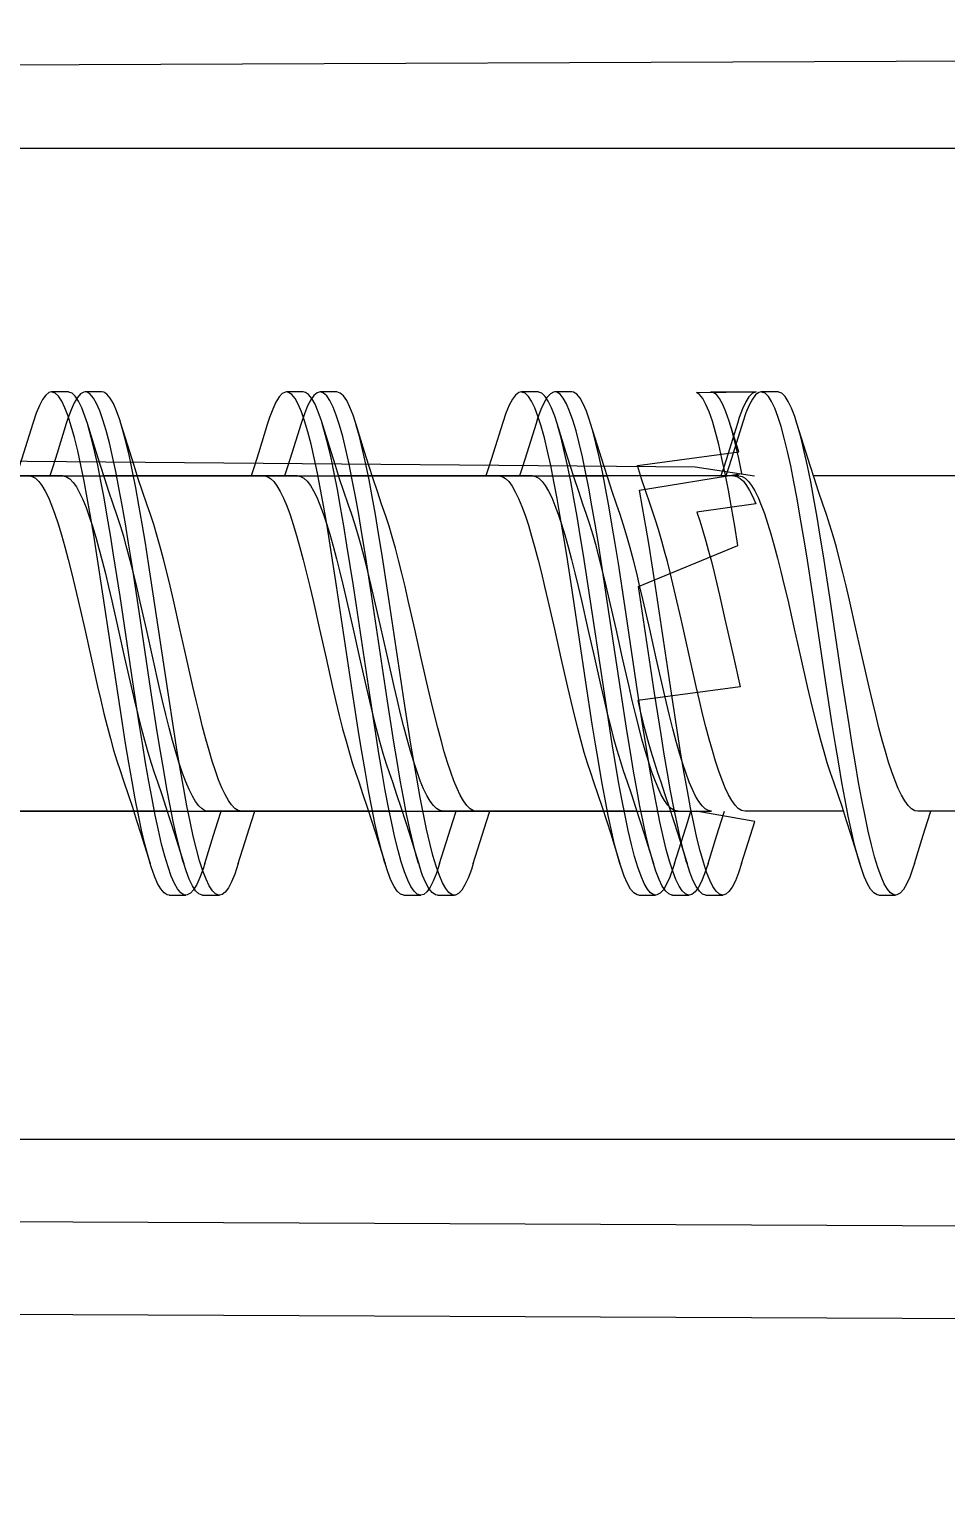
# Model space of a CAD drawing. Header units: millimetres. Extents: x -853320 to 19484, y -510814 to 9708.
# Drawn here: x 2844.94 to 2850.4, y 6548.79 to 6557.48 of the extents above; entities that cross this region are included whole.
import ezdxf
from ezdxf import colors
from ezdxf.entities.mleader import LeaderData, LeaderLine
from ezdxf.math import Vec2, Vec3

# ---------------------------------------------------------------- set-up
doc = ezdxf.new("R2010")
doc.units = ezdxf.units.MM
for name, color, linetype, lineweight in [('F_ARREDI', 7, 'Continuous', 5), ('F_ELETTRICO', 22, 'Continuous', 5), ('F_ELETTRODOMESTICI', 40, 'Continuous', 5)]:
    doc.layers.add(name, color=color, linetype=linetype, lineweight=lineweight)
doc.styles.add('DANZI-DIDASCALIE', font='Yu Gothic UI Light.ttf', dxfattribs={"height": 30})

# ---------------------------------------------------------------- blocks, each defined once
blk = doc.blocks.new('_Dot')
at = {"color": 0, "linetype": 'ByBlock', "lineweight": -2}
blk.add_line((-0.5, 0), (-1, 0), dxfattribs=at)
at = {"color": 0, "linetype": 'ByBlock', "const_width": 0.5}
blk.add_lwpolyline([(-0.25, 0, 1), (0.25, 0, 1)], format="xyb", close=True, dxfattribs=at)
blk = doc.blocks.new('BAGNO-LAVANDERIA_pianta_sol.B')
at = {"layer": 'F_ELETTRODOMESTICI', "color": 5, "ltscale": 5}
ml = blk.add_multileader_mtext('Standard', dxfattribs=at)
ml.set_content('{\\fYu Gothic UI Light|b0|i0|c128|p34;BASAMENTO c/cassetto} ditta MIELE art.WTS 610', color=5, style='DANZI-DIDASCALIE')
ml.set_leader_properties(color=256, linetype='ByLayer', lineweight=-1)
ml.set_arrow_properties(name='DOT')
ml.build(insert=Vec2(0, 0))
ml.multileader.update_dxf_attribs({"arrow_head_size": 5, "scale": 5})
ctx = ml.context
ctx.base_point, ctx.scale, ctx.char_height, ctx.arrow_head_size, ctx.landing_gap_size, ctx.plane_origin, ctx.plane_x_axis, ctx.plane_y_axis = Vec3(865728.9622, 518190.6354), 5, 25, 5, 10, Vec3(865691.9943, 518253.2738), Vec3(0, -1), Vec3(1, 0)
notes = []
notes.append((ctx, [(0, (0, 0, 0), (0, 0), (1, 0), 1, [])]))
ctx.mtext.insert, ctx.mtext.text_direction, ctx.mtext.rotation, ctx.mtext.width, ctx.mtext.flow_direction = Vec3(865741.6801, 518180.6354), Vec3(0, -1), 4.712389, 471.574284, 5
ml = blk.add_multileader_mtext('Standard', dxfattribs=at)
ml.set_content('{\\fYu Gothic UI Light|b0|i0|c128|p34;LAVASCIUGA} ditta MIELE art.WTD165 WPM 8/5kg', color=5, style='DANZI-DIDASCALIE')
ml.set_leader_properties(color=256, linetype='ByLayer', lineweight=-1)
ml.set_arrow_properties(name='DOT')
ml.build(insert=Vec2(0, 0))
ml.multileader.update_dxf_attribs({"arrow_head_size": 5, "scale": 5})
ctx = ml.context
ctx.base_point, ctx.scale, ctx.char_height, ctx.arrow_head_size, ctx.landing_gap_size, ctx.plane_origin, ctx.plane_x_axis, ctx.plane_y_axis = Vec3(865852.825, 518185.2766), 5, 25, 5, 10, Vec3(865819.832, 518247.9151), Vec3(0, -1), Vec3(1, 0)
notes.append((ctx, [(0, (0, 0, 0), (0, 0), (1, 0), 1, [])]))
ctx.mtext.insert, ctx.mtext.text_direction, ctx.mtext.rotation, ctx.mtext.width, ctx.mtext.flow_direction = Vec3(865869.5178, 518175.2766), Vec3(0, -1), 4.712389, 377.016688, 5
for ctx, leaders in notes:
    for number, flags, end, landing, length, lines in leaders:
        leader = LeaderData()
        leader.index, (leader.has_last_leader_line, leader.has_dogleg_vector, leader.attachment_direction) = number, flags
        leader.last_leader_point, leader.dogleg_vector, leader.dogleg_length = Vec3(end), Vec3(landing), length
        for number, points, colour, breaks in lines:
            line = LeaderLine()
            line.index, line.vertices, line.color, line.breaks = number, Vec3.list(points), colors.encode_raw_color(colour), breaks
            leader.lines.append(line)
        ctx.leaders.append(leader)

msp = doc.modelspace()

# ---------------------------------------------------------------- linework, layer by layer
at = {"layer": 'F_ELETTRICO'}
for p, q in [((2854.3608, 6557.3038), (2823.6308, 6557.176)), ((2823.6308, 6556.7694), (2854.3608, 6556.7694)), ((2845.1733, 6555.315), (2845.0733, 6555.315)), ((2845.3733, 6555.315), (2845.2733, 6555.315)), ((2846.5733, 6555.315), (2846.4733, 6555.315)), ((2846.7733, 6555.315), (2846.6733, 6555.315)), ((2847.9733, 6555.315), (2847.8733, 6555.315)), ((2848.1733, 6555.315), (2848.0733, 6555.315)), ((2849.0033, 6555.315), (2849.2733, 6555.315)), ((2849.4033, 6555.315), (2849.3033, 6555.315)), ((2845.1715, 6555.1716), (2845.1525, 6555.2213)), ((2845.3794, 6555.1482), (2845.3603, 6555.2021)), ((2846.5813, 6555.1422), (2846.5622, 6555.197)), ((2846.7701, 6555.1757), (2846.751, 6555.2246)), ((2847.972, 6555.1702), (2847.953, 6555.2201)), ((2848.1798, 6555.1467), (2848.1608, 6555.2008)), ((2849.0118, 6555.1407), (2848.9927, 6555.1958)), ((2849.4025, 6555.1687), (2849.3835, 6555.219)), ((2845.3388, 6554.9573), (2845.2861, 6555.1269)), ((2845.5388, 6554.9573), (2845.4861, 6555.1269)), ((2846.6004, 6555.0777), (2846.5813, 6555.1422)), ((2846.7388, 6554.9573), (2846.6813, 6555.1422)), ((2846.9388, 6554.9573), (2846.8861, 6555.1269)), ((2848.1388, 6554.9573), (2848.0861, 6555.1269)), ((2848.3388, 6554.9573), (2848.2861, 6555.1269)), ((2849.1688, 6554.9573), (2849.1118, 6555.1407)), ((2849.5688, 6554.9573), (2849.5161, 6555.1269)), ((2839.3393, 6554.815), (2848.3843, 6554.815)), ((2845.1393, 6554.815), (2844.1843, 6554.815)), ((2846.3393, 6554.815), (2845.3843, 6554.815)), ((2846.5393, 6554.815), (2845.5843, 6554.815)), ((2847.7393, 6554.815), (2846.7843, 6554.815)), ((2847.9393, 6554.815), (2846.9843, 6554.815)), ((2849.1393, 6554.815), (2848.1843, 6554.815)), ((2849.1693, 6554.815), (2848.5843, 6554.815)), ((2849.107, 6554.7304), (2849.088, 6554.8285)), ((2850.5693, 6554.815), (2849.6143, 6554.815)), ((2848.5961, 6554.6256), (2848.577, 6554.7304)), ((2848.6402, 6554.6468), (2848.6151, 6554.7211)), ((2846.7718, 6554.1586), (2846.7337, 6554.402)), ((2846.8718, 6554.1586), (2846.8337, 6554.402)), ((2848.5723, 6554.1554), (2849.1642, 6554.399)), ((2848.6723, 6554.1554), (2848.6342, 6554.399)), ((2845.3811, 6554.0974), (2845.343, 6554.344)), ((2845.4811, 6554.0974), (2845.443, 6554.344)), ((2845.5889, 6554.0456), (2845.5508, 6554.2944)), ((2845.6889, 6554.0456), (2845.6508, 6554.2944)), ((2846.9796, 6554.1071), (2846.9415, 6554.3532)), ((2847.0796, 6554.1071), (2847.0415, 6554.3532)), ((2848.1816, 6554.0942), (2848.1435, 6554.341)), ((2848.2816, 6554.0942), (2848.2435, 6554.341)), ((2848.3894, 6554.0423), (2848.3513, 6554.2913)), ((2848.4894, 6554.0423), (2848.4513, 6554.2913)), ((2849.6121, 6554.091), (2849.574, 6554.3379)), ((2849.7121, 6554.091), (2849.674, 6554.3379)), ((2846.8671, 6553.5223), (2846.7718, 6554.1586)), ((2846.9671, 6553.5223), (2846.8718, 6554.1586)), ((2848.6676, 6553.5191), (2848.5723, 6554.1554)), ((2848.7676, 6553.5191), (2848.6723, 6554.1554)), ((2845.2315, 6554.0717), (2845.2702, 6553.9007)), ((2845.4573, 6553.587), (2845.3811, 6554.0974)), ((2845.4318, 6554.0702), (2845.4702, 6553.9009)), ((2845.5573, 6553.587), (2845.4811, 6554.0974)), ((2845.6651, 6553.5351), (2845.5889, 6554.0456)), ((2845.7651, 6553.5351), (2845.6889, 6554.0456)), ((2845.8379, 6553.902), (2845.7988, 6554.0744)), ((2846.6314, 6554.0719), (2846.6701, 6553.9012)), ((2847.0749, 6553.4708), (2846.9796, 6554.1071)), ((2847.1749, 6553.4708), (2847.0796, 6554.1071)), ((2848.0313, 6554.0726), (2848.07, 6553.9017)), ((2848.2578, 6553.5838), (2848.1816, 6554.0942)), ((2848.3578, 6553.5838), (2848.2816, 6554.0942)), ((2848.4656, 6553.5319), (2848.3894, 6554.0423)), ((2848.5656, 6553.5319), (2848.4894, 6554.0423)), ((2848.638, 6553.9013), (2848.5995, 6554.0715)), ((2848.8248, 6553.9603), (2848.7923, 6554.1026)), ((2849.0543, 6554.1026), (2849.0868, 6553.9603)), ((2849.6883, 6553.5806), (2849.6121, 6554.091)), ((2849.7883, 6553.5806), (2849.7121, 6554.091)), ((2845.7152, 6553.5581), (2845.6764, 6553.7292)), ((2846.9085, 6553.7288), (2846.9476, 6553.5565)), ((2847.1151, 6553.5584), (2847.0765, 6553.7287)), ((2847.3157, 6553.5556), (2847.2767, 6553.7279)), ((2848.3085, 6553.7292), (2848.3467, 6553.5602)), ((2848.5151, 6553.5583), (2848.4766, 6553.7286)), ((2849.5386, 6553.7287), (2849.5772, 6553.5581)), ((2849.9458, 6553.5555), (2849.9067, 6553.7278)), ((2845.4954, 6553.3381), (2845.4573, 6553.587)), ((2845.5954, 6553.3381), (2845.5573, 6553.587)), ((2845.7032, 6553.2884), (2845.6651, 6553.5351)), ((2845.8032, 6553.2884), (2845.7651, 6553.5351)), ((2846.9052, 6553.2762), (2846.8671, 6553.5223)), ((2847.0052, 6553.2762), (2846.9671, 6553.5223)), ((2848.2959, 6553.335), (2848.2578, 6553.5838)), ((2848.3959, 6553.335), (2848.3578, 6553.5838)), ((2848.5037, 6553.2854), (2848.4656, 6553.5319)), ((2848.6037, 6553.2854), (2848.5656, 6553.5319)), ((2848.7057, 6553.2731), (2848.6676, 6553.5191)), ((2848.8057, 6553.2731), (2848.7676, 6553.5191)), ((2849.7264, 6553.3319), (2849.6883, 6553.5806)), ((2849.8264, 6553.3319), (2849.7883, 6553.5806)), ((2847.113, 6553.2274), (2847.0749, 6553.4708)), ((2847.213, 6553.2274), (2847.1749, 6553.4708)), ((2839.9623, 6552.815), (2849.0073, 6552.815)), ((2845.5623, 6552.815), (2844.6073, 6552.815)), ((2845.7623, 6552.815), (2844.8073, 6552.815)), ((2846.9623, 6552.815), (2846.0073, 6552.815)), ((2847.1623, 6552.815), (2846.2073, 6552.815)), ((2848.3623, 6552.815), (2847.4073, 6552.815)), ((2848.5623, 6552.815), (2847.6073, 6552.815)), ((2848.7623, 6552.815), (2848.8073, 6552.815)), ((2849.7923, 6552.815), (2849.2073, 6552.815)), ((2851.1923, 6552.815), (2850.2373, 6552.815)), ((2845.6057, 6552.6796), (2845.6605, 6552.503)), ((2845.8057, 6552.6796), (2845.8605, 6552.503)), ((2847.0057, 6552.6796), (2847.0605, 6552.503)), ((2847.2057, 6552.6796), (2847.2654, 6552.4875)), ((2848.4057, 6552.6796), (2848.4605, 6552.503)), ((2848.6057, 6552.6796), (2848.6605, 6552.503)), ((2848.8057, 6552.6796), (2848.8605, 6552.503)), ((2849.8357, 6552.6796), (2849.8905, 6552.503)), ((2847.3654, 6552.4875), (2847.3463, 6552.5519)), ((2845.7859, 6552.4289), (2845.7669, 6552.4829)), ((2845.9937, 6552.4096), (2845.9747, 6552.4595)), ((2847.3844, 6552.4327), (2847.3654, 6552.4875)), ((2848.5864, 6552.4276), (2848.5673, 6552.4814)), ((2850.0169, 6552.4264), (2849.9978, 6552.4799)), ((2847.1957, 6552.4051), (2847.1766, 6552.454)), ((2848.7942, 6552.4085), (2848.7752, 6552.4581)), ((2848.9962, 6552.404), (2848.9771, 6552.4526)), ((2845.7733, 6552.315), (2845.8733, 6552.315)), ((2845.9733, 6552.315), (2846.0733, 6552.315)), ((2847.1733, 6552.315), (2847.2733, 6552.315)), ((2847.3733, 6552.315), (2847.4733, 6552.315)), ((2848.5733, 6552.315), (2848.6733, 6552.315)), ((2848.7733, 6552.315), (2848.8733, 6552.315)), ((2848.9733, 6552.315), (2849.0733, 6552.315)), ((2850.0033, 6552.315), (2850.1033, 6552.315)), ((2829.2526, 6550.8605), (2854.3608, 6550.8605)), ((2830.2473, 6550.4339), (2854.3608, 6550.3262)), ((2830.2385, 6549.882), (2854.3608, 6549.7737))]:
    msp.add_line(p, q, dxfattribs=at)
for points in [[(2845.0733, 6555.315), (2845.0572, 6555.3111), (2845.0382, 6555.2964), (2845.0191, 6555.2708), (2845.0001, 6555.2347), (2844.981, 6555.1881), (2844.9605, 6555.1269)], [(2845.1525, 6555.2213), (2845.1334, 6555.2607), (2845.1144, 6555.2895), (2845.0953, 6555.3076), (2845.0763, 6555.3148), (2845.0733, 6555.315)], [(2845.2733, 6555.315), (2845.2651, 6555.3139), (2845.246, 6555.3037), (2845.2269, 6555.2826), (2845.2079, 6555.2508), (2845.1888, 6555.2085), (2845.1698, 6555.156), (2845.1605, 6555.1269)], [(2845.2861, 6555.1269), (2845.2715, 6555.1716), (2845.2525, 6555.2213), (2845.2334, 6555.2607), (2845.2144, 6555.2895), (2845.1953, 6555.3076), (2845.1763, 6555.3148), (2845.1733, 6555.315)], [(2845.3603, 6555.2021), (2845.3413, 6555.2458), (2845.3222, 6555.279), (2845.3032, 6555.3015), (2845.2841, 6555.3132), (2845.2733, 6555.315)], [(2845.4861, 6555.1269), (2845.4794, 6555.1482), (2845.4603, 6555.2021), (2845.4413, 6555.2458), (2845.4222, 6555.279), (2845.4032, 6555.3015), (2845.3841, 6555.3132), (2845.3733, 6555.315)], [(2846.4733, 6555.315), (2846.467, 6555.3144), (2846.4479, 6555.3053), (2846.4289, 6555.2853), (2846.4098, 6555.2545), (2846.3908, 6555.2133), (2846.3717, 6555.1618), (2846.3605, 6555.1269)], [(2846.5622, 6555.197), (2846.5432, 6555.2418), (2846.5241, 6555.2761), (2846.5051, 6555.2997), (2846.486, 6555.3125), (2846.4733, 6555.315)], [(2846.6733, 6555.315), (2846.6558, 6555.3103), (2846.6367, 6555.2948), (2846.6177, 6555.2684), (2846.5986, 6555.2315), (2846.5796, 6555.1842), (2846.5605, 6555.1269)], [(2846.6813, 6555.1422), (2846.6622, 6555.197), (2846.6432, 6555.2418), (2846.6241, 6555.2761), (2846.6051, 6555.2997), (2846.586, 6555.3125), (2846.5733, 6555.315)], [(2846.751, 6555.2246), (2846.732, 6555.2633), (2846.7129, 6555.2913), (2846.6939, 6555.3086), (2846.6733, 6555.315)], [(2846.8861, 6555.1269), (2846.8701, 6555.1757), (2846.851, 6555.2246), (2846.832, 6555.2633), (2846.8129, 6555.2913), (2846.7939, 6555.3086), (2846.7733, 6555.315)], [(2847.8733, 6555.315), (2847.8577, 6555.3113), (2847.8387, 6555.2969), (2847.8196, 6555.2716), (2847.8006, 6555.2357), (2847.7815, 6555.1894), (2847.7625, 6555.1331)], [(2847.953, 6555.2201), (2847.9339, 6555.2598), (2847.9149, 6555.2889), (2847.8958, 6555.3073), (2847.8768, 6555.3148), (2847.8733, 6555.315)], [(2848.0733, 6555.315), (2848.0655, 6555.314), (2848.0465, 6555.3041), (2848.0274, 6555.2833), (2848.0084, 6555.2517), (2847.9893, 6555.2097), (2847.9703, 6555.1574), (2847.9605, 6555.1269)], [(2848.0861, 6555.1269), (2848.072, 6555.1702), (2848.053, 6555.2201), (2848.0339, 6555.2598), (2848.0149, 6555.2889), (2847.9958, 6555.3073), (2847.9768, 6555.3148), (2847.9733, 6555.315)], [(2848.1608, 6555.2008), (2848.1417, 6555.2448), (2848.1227, 6555.2783), (2848.1036, 6555.3011), (2848.0846, 6555.313), (2848.0733, 6555.315)], [(2848.2861, 6555.1269), (2848.2798, 6555.1467), (2848.2608, 6555.2008), (2848.2417, 6555.2448), (2848.2227, 6555.2783), (2848.2036, 6555.3011), (2848.1846, 6555.313), (2848.1733, 6555.315)], [(2848.9927, 6555.1958), (2848.9737, 6555.2408), (2848.9546, 6555.2753), (2848.9356, 6555.2993), (2848.9165, 6555.3123), (2849.2733, 6555.315)], [(2849.1118, 6555.1407), (2849.0927, 6555.1958), (2849.0737, 6555.2408), (2849.0546, 6555.2753), (2849.0356, 6555.2993), (2849.0165, 6555.3123), (2849.0033, 6555.315)], [(2849.2733, 6555.315), (2849.2675, 6555.3144), (2849.2484, 6555.3056), (2849.2294, 6555.2859), (2849.2103, 6555.2554), (2849.1913, 6555.2145), (2849.1722, 6555.1632), (2849.1605, 6555.1269)], [(2849.3033, 6555.315), (2849.2882, 6555.3115), (2849.2691, 6555.2974), (2849.2501, 6555.2724), (2849.231, 6555.2368), (2849.212, 6555.1908), (2849.1929, 6555.1347)], [(2849.3835, 6555.219), (2849.3644, 6555.2589), (2849.3454, 6555.2883), (2849.3263, 6555.307), (2849.3072, 6555.3147), (2849.3033, 6555.315)], [(2849.5161, 6555.1269), (2849.5025, 6555.1687), (2849.4835, 6555.219), (2849.4644, 6555.2589), (2849.4454, 6555.2883), (2849.4263, 6555.307), (2849.4072, 6555.3147), (2849.4033, 6555.315)], [(2845.2668, 6554.7841), (2845.2477, 6554.8783), (2845.2287, 6554.9648), (2845.2096, 6555.0429), (2845.1906, 6555.1119), (2845.1715, 6555.1716)], [(2846.8653, 6554.7916), (2846.8463, 6554.8852), (2846.8272, 6554.9711), (2846.8082, 6555.0485), (2846.7891, 6555.1168), (2846.7701, 6555.1757)], [(2848.0673, 6554.7816), (2848.0482, 6554.876), (2848.0292, 6554.9627), (2848.0101, 6555.041), (2847.9911, 6555.1103), (2847.972, 6555.1702)], [(2849.4978, 6554.7791), (2849.4787, 6554.8737), (2849.4597, 6554.9606), (2849.4406, 6555.0391), (2849.4216, 6555.1086), (2849.4025, 6555.1687)], [(2839.3605, 6555.1269), (2839.3057, 6554.9503), (2848.9099, 6554.8694), (2849.2623, 6554.815)], [(2844.9605, 6555.1269), (2844.9057, 6554.9503), (2844.8799, 6554.8694), (2844.8623, 6554.815)], [(2845.1605, 6555.1269), (2845.1057, 6554.9503), (2845.0799, 6554.8694), (2845.0623, 6554.815)], [(2845.3668, 6554.7841), (2845.3477, 6554.8783), (2845.3287, 6554.9648), (2845.3096, 6555.0429), (2845.2906, 6555.1119), (2845.2861, 6555.1269)], [(2845.4175, 6555.0118), (2845.3984, 6555.0847), (2845.3794, 6555.1482)], [(2845.5556, 6554.8405), (2845.5365, 6554.9303), (2845.5175, 6555.0118), (2845.4984, 6555.0847), (2845.4861, 6555.1269)], [(2846.3605, 6555.1269), (2846.3057, 6554.9503), (2846.2799, 6554.8694), (2846.2623, 6554.815)], [(2846.5605, 6555.1269), (2846.5057, 6554.9503), (2846.4799, 6554.8694), (2846.4623, 6554.815)], [(2846.6575, 6554.8309), (2846.6385, 6554.9215), (2846.6194, 6555.0039), (2846.6004, 6555.0777)], [(2846.7575, 6554.8309), (2846.7385, 6554.9215), (2846.7194, 6555.0039), (2846.7004, 6555.0777), (2846.6861, 6555.1269)], [(2846.9653, 6554.7916), (2846.9463, 6554.8852), (2846.9272, 6554.9711), (2846.9082, 6555.0485), (2846.8891, 6555.1168), (2846.8861, 6555.1269)], [(2847.7625, 6555.1331), (2847.7057, 6554.9503), (2847.6799, 6554.8694), (2847.6623, 6554.815)], [(2847.9605, 6555.1269), (2847.9057, 6554.9503), (2847.8799, 6554.8694), (2847.8623, 6554.815)], [(2848.1673, 6554.7816), (2848.1482, 6554.876), (2848.1292, 6554.9627), (2848.1101, 6555.041), (2848.0911, 6555.1103), (2848.0861, 6555.1269)], [(2848.2179, 6555.0099), (2848.1989, 6555.0829), (2848.1798, 6555.1467)], [(2848.356, 6554.8382), (2848.337, 6554.9281), (2848.3179, 6555.0099), (2848.2989, 6555.0829), (2848.2861, 6555.1269)], [(2848.577, 6554.7304), (2849.188, 6554.8285), (2849.1689, 6554.9193), (2849.1499, 6555.0019), (2849.1308, 6555.0759), (2849.1161, 6555.1269)], [(2849.088, 6554.8285), (2849.0689, 6554.9193), (2849.0499, 6555.0019), (2849.0308, 6555.0759), (2849.0118, 6555.1407)], [(2849.1605, 6555.1269), (2849.1309, 6555.031), (2849.1049, 6554.9478), (2849.0793, 6554.8674), (2849.0623, 6554.815)], [(2849.1929, 6555.1347), (2849.1357, 6554.9503), (2849.1099, 6554.8694), (2849.0923, 6554.815)], [(2849.5978, 6554.7791), (2849.5787, 6554.8737), (2849.5597, 6554.9606), (2849.5406, 6555.0391), (2849.5216, 6555.1086), (2849.5161, 6555.1269)], [(2845.4746, 6554.7433), (2845.4556, 6554.8405), (2845.4365, 6554.9303), (2845.4175, 6555.0118)], [(2848.2751, 6554.7407), (2848.256, 6554.8382), (2848.237, 6554.9281), (2848.2179, 6555.0099)], [(2845.4646, 6554.576), (2845.4402, 6554.6468), (2845.4151, 6554.7211), (2845.3899, 6554.7977), (2845.3645, 6554.8764), (2845.3388, 6554.9573)], [(2845.6619, 6554.5838), (2845.6402, 6554.6468), (2845.6151, 6554.7211), (2845.5899, 6554.7977), (2845.5645, 6554.8764), (2845.5388, 6554.9573)], [(2846.8619, 6554.5838), (2846.8402, 6554.6468), (2846.8151, 6554.7211), (2846.7899, 6554.7977), (2846.7645, 6554.8764), (2846.7388, 6554.9573)], [(2847.0652, 6554.5742), (2847.0402, 6554.6468), (2847.0151, 6554.7211), (2846.9899, 6554.7977), (2846.9645, 6554.8764), (2846.9388, 6554.9573)], [(2848.2619, 6554.5838), (2848.2402, 6554.6468), (2848.2151, 6554.7211), (2848.1899, 6554.7977), (2848.1645, 6554.8764), (2848.1388, 6554.9573)], [(2848.4619, 6554.5838), (2848.4402, 6554.6468), (2848.4151, 6554.7211), (2848.3899, 6554.7977), (2848.3645, 6554.8764), (2848.3388, 6554.9573)], [(2848.6151, 6554.7211), (2848.5899, 6554.7977), (2848.5645, 6554.8764), (2849.1688, 6554.9573)], [(2849.6919, 6554.5838), (2849.6702, 6554.6468), (2849.6451, 6554.7211), (2849.6199, 6554.7977), (2849.5945, 6554.8764), (2849.5688, 6554.9573)], [(2844.9393, 6554.815), (2844.958, 6554.8114), (2844.9773, 6554.8004), (2844.9966, 6554.7821), (2845.0158, 6554.7567), (2845.0349, 6554.7244), (2845.0541, 6554.6853), (2845.0734, 6554.6393), (2845.0928, 6554.5869), (2845.1124, 6554.5281), (2845.1323, 6554.463), (2845.1522, 6554.3922), (2845.1722, 6554.3169), (2845.192, 6554.2379), (2845.2118, 6554.1558), (2845.2315, 6554.0717)], [(2845.1393, 6554.815), (2845.1416, 6554.8149), (2845.1617, 6554.8099), (2845.1818, 6554.7969), (2845.2016, 6554.7762), (2845.221, 6554.7485), (2845.2402, 6554.7143), (2845.2593, 6554.6735), (2845.2785, 6554.6262), (2845.2977, 6554.5729), (2845.3168, 6554.5141), (2845.336, 6554.4501), (2845.3552, 6554.3814), (2845.3743, 6554.3086), (2845.3935, 6554.232), (2845.4127, 6554.1523), (2845.4318, 6554.0702)], [(2845.6508, 6554.2944), (2845.6318, 6554.414), (2845.6127, 6554.5293), (2845.5937, 6554.6393), (2845.5746, 6554.7433), (2845.5556, 6554.8405)], [(2846.3393, 6554.815), (2846.3586, 6554.8112), (2846.3779, 6554.8), (2846.3972, 6554.7814), (2846.4166, 6554.7555), (2846.4359, 6554.7225), (2846.4553, 6554.6826), (2846.4747, 6554.636), (2846.4942, 6554.583), (2846.5138, 6554.5238), (2846.5335, 6554.4586), (2846.5533, 6554.3881), (2846.5731, 6554.3134), (2846.5926, 6554.2355), (2846.612, 6554.1549), (2846.6314, 6554.0719)], [(2846.5393, 6554.815), (2846.5574, 6554.8117), (2846.577, 6554.8007), (2846.5963, 6554.7824), (2846.6154, 6554.7572), (2846.6343, 6554.7255), (2846.6533, 6554.687), (2846.6725, 6554.6417), (2846.6918, 6554.5899), (2846.7113, 6554.5317), (2846.7311, 6554.4669), (2846.7511, 6554.3962), (2846.7712, 6554.3208), (2846.7912, 6554.2412), (2846.8113, 6554.1581), (2846.8312, 6554.0731)], [(2846.7337, 6554.402), (2846.7147, 6554.5177), (2846.6956, 6554.6283), (2846.6766, 6554.733), (2846.6575, 6554.8309)], [(2846.8337, 6554.402), (2846.8147, 6554.5177), (2846.7956, 6554.6283), (2846.7766, 6554.733), (2846.7575, 6554.8309)], [(2847.7393, 6554.815), (2847.759, 6554.8111), (2847.7786, 6554.7995), (2847.7981, 6554.7803), (2847.8176, 6554.7539), (2847.8371, 6554.7203), (2847.8565, 6554.6799), (2847.8759, 6554.6329), (2847.8953, 6554.5797), (2847.9148, 6554.5207), (2847.9343, 6554.4561), (2847.9538, 6554.3866), (2847.9732, 6554.3128), (2847.9926, 6554.2356), (2848.0119, 6554.1554), (2848.0313, 6554.0726)], [(2847.9393, 6554.815), (2847.9582, 6554.8114), (2847.9774, 6554.8004), (2847.9967, 6554.782), (2848.0159, 6554.7566), (2848.035, 6554.7242), (2848.0543, 6554.6848), (2848.0736, 6554.6388), (2848.0931, 6554.5862), (2848.1127, 6554.5273), (2848.1325, 6554.4622), (2848.1524, 6554.3914), (2848.1724, 6554.3162), (2848.1922, 6554.2374), (2848.2119, 6554.1555), (2848.2315, 6554.0716)], [(2848.4513, 6554.2913), (2848.4322, 6554.411), (2848.4132, 6554.5264), (2848.3941, 6554.6366), (2848.3751, 6554.7407), (2848.356, 6554.8382)], [(2849.1392, 6554.815), (2849.1592, 6554.811), (2849.1779, 6554.8), (2849.1965, 6554.7822), (2849.2152, 6554.7576), (2849.2337, 6554.7266), (2849.252, 6554.6897), (2849.2703, 6554.6472), (2848.9185, 6554.5992), (2848.9367, 6554.5459), (2848.9549, 6554.4878), (2848.9731, 6554.4253)], [(2849.1693, 6554.815), (2849.1884, 6554.8113), (2849.2075, 6554.8003), (2849.2266, 6554.7821), (2849.2456, 6554.7569), (2849.2647, 6554.7247), (2849.2838, 6554.6859), (2849.3028, 6554.6408), (2849.3218, 6554.5898), (2849.3411, 6554.5323), (2849.3607, 6554.4683), (2849.3805, 6554.3983), (2849.4005, 6554.3234), (2849.4205, 6554.244), (2849.4406, 6554.1608), (2849.4606, 6554.0755)], [(2845.343, 6554.344), (2845.3239, 6554.4619), (2845.3049, 6554.5751), (2845.2858, 6554.6828), (2845.2668, 6554.7841)], [(2845.443, 6554.344), (2845.4239, 6554.4619), (2845.4049, 6554.5751), (2845.3858, 6554.6828), (2845.3668, 6554.7841)], [(2845.5508, 6554.2944), (2845.5318, 6554.414), (2845.5127, 6554.5293), (2845.4937, 6554.6393), (2845.4746, 6554.7433)], [(2846.9415, 6554.3532), (2846.9225, 6554.4708), (2846.9034, 6554.5836), (2846.8844, 6554.6908), (2846.8653, 6554.7916)], [(2847.0415, 6554.3532), (2847.0225, 6554.4708), (2847.0034, 6554.5836), (2846.9844, 6554.6908), (2846.9653, 6554.7916)], [(2848.1435, 6554.341), (2848.1244, 6554.459), (2848.1054, 6554.5723), (2848.0863, 6554.6801), (2848.0673, 6554.7816)], [(2848.2435, 6554.341), (2848.2244, 6554.459), (2848.2054, 6554.5723), (2848.1863, 6554.6801), (2848.1673, 6554.7816)], [(2848.3513, 6554.2913), (2848.3322, 6554.411), (2848.3132, 6554.5264), (2848.2941, 6554.6366), (2848.2751, 6554.7407)], [(2849.1642, 6554.399), (2849.1451, 6554.5149), (2849.1261, 6554.6256), (2849.107, 6554.7304)], [(2849.574, 6554.3379), (2849.5549, 6554.456), (2849.5359, 6554.5695), (2849.5168, 6554.6774), (2849.4978, 6554.7791)], [(2849.674, 6554.3379), (2849.6549, 6554.456), (2849.6359, 6554.5695), (2849.6168, 6554.6774), (2849.5978, 6554.7791)], [(2848.711, 6554.4253), (2848.691, 6554.494), (2848.6709, 6554.5573), (2848.6402, 6554.6468)], [(2845.5995, 6554.0715), (2845.5802, 6554.1541), (2845.5609, 6554.2341), (2845.5416, 6554.3109), (2845.5224, 6554.3841), (2845.5031, 6554.453), (2845.4838, 6554.5171), (2845.4646, 6554.576)], [(2845.7988, 6554.0744), (2845.7791, 6554.1587), (2845.7593, 6554.2406), (2845.7397, 6554.3186), (2845.7202, 6554.392), (2845.7009, 6554.4605), (2845.6817, 6554.5239), (2845.6619, 6554.5838)], [(2846.9984, 6554.0762), (2846.9783, 6554.1618), (2846.9582, 6554.2453), (2846.938, 6554.3249), (2846.918, 6554.4), (2846.8981, 6554.4701), (2846.8784, 6554.5342), (2846.8619, 6554.5838)], [(2847.1994, 6554.0716), (2847.1801, 6554.1544), (2847.1608, 6554.2347), (2847.1415, 6554.3115), (2847.1224, 6554.3841), (2847.1033, 6554.4522), (2847.0843, 6554.5157), (2847.0652, 6554.5742)], [(2848.3988, 6554.0744), (2848.3791, 6554.1587), (2848.3593, 6554.2407), (2848.3396, 6554.3188), (2848.3202, 6554.3922), (2848.3008, 6554.4608), (2848.2816, 6554.5242), (2848.2619, 6554.5838)], [(2848.5995, 6554.0715), (2848.5802, 6554.154), (2848.5609, 6554.2341), (2848.5416, 6554.3113), (2848.522, 6554.3853), (2848.5024, 6554.4553), (2848.4829, 6554.5202), (2848.4619, 6554.5838)], [(2848.6342, 6554.399), (2848.6151, 6554.5149), (2848.5961, 6554.6256)], [(2849.8288, 6554.0744), (2849.8092, 6554.1582), (2849.7896, 6554.2394), (2849.7701, 6554.3169), (2849.7508, 6554.3898), (2849.7316, 6554.4581), (2849.7124, 6554.5216), (2849.6919, 6554.5838)], [(2848.7923, 6554.1026), (2848.776, 6554.1716), (2848.7598, 6554.2388), (2848.7435, 6554.3036), (2848.7273, 6554.3659), (2848.711, 6554.4253)], [(2848.9731, 6554.4253), (2848.9893, 6554.3659), (2849.0056, 6554.3036), (2849.0218, 6554.2388), (2849.0381, 6554.1716), (2849.0543, 6554.1026)], [(2845.6764, 6553.7292), (2845.638, 6553.9013), (2845.5995, 6554.0715)], [(2846.8312, 6554.0731), (2846.8701, 6553.901), (2846.9085, 6553.7288)], [(2847.0765, 6553.7287), (2847.0378, 6553.9023), (2846.9984, 6554.0762)], [(2847.2767, 6553.7279), (2847.238, 6553.9013), (2847.1994, 6554.0716)], [(2848.2315, 6554.0716), (2848.2702, 6553.9007), (2848.3085, 6553.7292)], [(2848.4766, 6553.7286), (2848.4379, 6553.902), (2848.3988, 6554.0744)], [(2849.4606, 6554.0755), (2849.4999, 6553.902), (2849.5386, 6553.7287)], [(2849.9067, 6553.7278), (2849.8678, 6553.9022), (2849.8288, 6554.0744)], [(2848.9151, 6553.5583), (2848.8766, 6553.7285), (2848.8248, 6553.9603)], [(2849.0868, 6553.9603), (2849.1387, 6553.7282), (2849.1774, 6553.5574)], [(2845.2702, 6553.9007), (2845.3085, 6553.7291), (2845.3468, 6553.5598)], [(2845.4702, 6553.9009), (2845.5084, 6553.7293), (2845.5472, 6553.5584)], [(2845.9151, 6553.5583), (2845.8765, 6553.7286), (2845.8379, 6553.902)], [(2846.6701, 6553.9012), (2846.7087, 6553.728), (2846.748, 6553.5548)], [(2848.07, 6553.9017), (2848.1088, 6553.7279), (2848.1479, 6553.5551)], [(2848.716, 6553.5543), (2848.6767, 6553.7279), (2848.638, 6553.9013)], [(2845.3468, 6553.5598), (2845.366, 6553.4777), (2845.3852, 6553.398), (2845.4043, 6553.3215), (2845.4235, 6553.2486), (2845.4426, 6553.18), (2845.4618, 6553.116), (2845.481, 6553.0571)], [(2845.5472, 6553.5584), (2845.5668, 6553.4743), (2845.5866, 6553.3922), (2845.6065, 6553.3132), (2845.6264, 6553.2379), (2845.6464, 6553.167), (2845.6662, 6553.1018), (2845.6848, 6553.0461)], [(2846.0073, 6552.815), (2845.9889, 6552.8184), (2845.9697, 6552.8292), (2845.9505, 6552.8473), (2845.9313, 6552.8726), (2845.912, 6552.9049), (2845.8928, 6552.9442), (2845.8734, 6552.9901), (2845.8539, 6553.0426), (2845.8343, 6553.1014), (2845.8145, 6553.1666), (2845.7944, 6553.2375), (2845.7745, 6553.3129), (2845.7546, 6553.3919), (2845.7348, 6553.474), (2845.7152, 6553.5581)], [(2846.2073, 6552.815), (2846.2052, 6552.815), (2846.1855, 6552.8197), (2846.1657, 6552.8323), (2846.146, 6552.8525), (2846.1266, 6552.8799), (2846.1072, 6552.9141), (2846.0879, 6552.955), (2846.0687, 6553.0022), (2846.0495, 6553.0553), (2846.0304, 6553.1139), (2846.0113, 6553.1775), (2845.9922, 6553.2458), (2845.9731, 6553.3184), (2845.9538, 6553.3953), (2845.9344, 6553.4755), (2845.9151, 6553.5583)], [(2846.748, 6553.5548), (2846.7679, 6553.4696), (2846.788, 6553.3864), (2846.808, 6553.3071), (2846.8279, 6553.2322), (2846.8478, 6553.1623), (2846.8674, 6553.0982), (2846.8848, 6553.0461)], [(2846.9476, 6553.5565), (2846.9675, 6553.4714), (2846.9876, 6553.3881), (2847.0077, 6553.3084), (2847.0277, 6553.233), (2847.0478, 6553.1623), (2847.0676, 6553.0976), (2847.0848, 6553.0461)], [(2847.4073, 6552.815), (2847.3875, 6552.8189), (2847.368, 6552.8305), (2847.3485, 6552.8495), (2847.3291, 6552.8759), (2847.3097, 6552.9093), (2847.2903, 6552.9496), (2847.2709, 6552.9965), (2847.2515, 6553.0496), (2847.232, 6553.1088), (2847.2124, 6553.1738), (2847.1927, 6553.244), (2847.1731, 6553.3183), (2847.1537, 6553.3957), (2847.1344, 6553.4758), (2847.1151, 6553.5584)], [(2847.6073, 6552.815), (2847.5888, 6552.8184), (2847.5686, 6552.83), (2847.5486, 6552.8495), (2847.5288, 6552.8763), (2847.5093, 6552.9101), (2847.4899, 6552.9505), (2847.4708, 6552.9968), (2847.4518, 6553.0487), (2847.4327, 6553.1064), (2847.4135, 6553.1698), (2847.3943, 6553.2382), (2847.3748, 6553.3115), (2847.3552, 6553.3895), (2847.3354, 6553.4713), (2847.3157, 6553.5556)], [(2848.1479, 6553.5551), (2848.1677, 6553.4705), (2848.1876, 6553.3882), (2848.2073, 6553.3097), (2848.2269, 6553.2359), (2848.2464, 6553.167), (2848.2657, 6553.1035), (2848.2848, 6553.0461)], [(2848.3467, 6553.5602), (2848.3659, 6553.4782), (2848.385, 6553.3987), (2848.4041, 6553.3223), (2848.4232, 6553.2495), (2848.4424, 6553.1809), (2848.4615, 6553.117), (2848.4806, 6553.0581), (2848.5041, 6552.9902)], [(2848.8073, 6552.815), (2848.8053, 6552.815), (2848.7856, 6552.8197), (2848.7659, 6552.8322), (2848.7462, 6552.8523), (2848.7267, 6552.8796), (2848.7074, 6552.9138), (2848.6881, 6552.9547), (2848.6688, 6553.0019), (2848.6496, 6553.055), (2848.6304, 6553.1137), (2848.6113, 6553.1774), (2848.5922, 6553.2457), (2848.5731, 6553.3185), (2848.5538, 6553.3953), (2848.5344, 6553.4755), (2848.5151, 6553.5583)], [(2849.1774, 6553.5574), (2848.5667, 6553.4746), (2848.586, 6553.3944), (2848.6054, 6553.3172), (2848.6249, 6553.2434), (2848.6444, 6553.1737), (2848.6639, 6553.1091), (2848.6848, 6553.0461)], [(2849.0073, 6552.815), (2848.9884, 6552.8186), (2848.9693, 6552.8295), (2848.9501, 6552.8477), (2848.931, 6552.873), (2848.9119, 6552.9052), (2848.8928, 6552.9442), (2848.8737, 6552.9892), (2848.8547, 6553.0403), (2848.8355, 6553.0977), (2848.8159, 6553.1617), (2848.7961, 6553.2316), (2848.7761, 6553.3064), (2848.7561, 6553.3858), (2848.736, 6553.469), (2848.716, 6553.5543)], [(2849.2073, 6552.815), (2849.1861, 6552.8195), (2849.1664, 6552.8318), (2849.1467, 6552.8517), (2849.1272, 6552.8788), (2849.1079, 6552.9129), (2849.0885, 6552.9537), (2849.0692, 6553.0009), (2849.0499, 6553.0541), (2849.0307, 6553.1129), (2849.0115, 6553.1769), (2848.9922, 6553.2456), (2848.973, 6553.3187), (2848.9537, 6553.3955), (2848.9344, 6553.4756), (2848.9151, 6553.5583)], [(2849.5772, 6553.5581), (2849.5966, 6553.4751), (2849.616, 6553.3944), (2849.6356, 6553.3165), (2849.6553, 6553.2418), (2849.6752, 6553.1712), (2849.6949, 6553.1059), (2849.7148, 6553.0461)], [(2850.2373, 6552.815), (2850.2187, 6552.8184), (2850.1985, 6552.83), (2850.1786, 6552.8495), (2850.1588, 6552.8763), (2850.1393, 6552.9101), (2850.1199, 6552.9506), (2850.1006, 6552.9972), (2850.0815, 6553.0495), (2850.0624, 6553.1075), (2850.0432, 6553.1708), (2850.024, 6553.2391), (2850.0047, 6553.3121), (2849.9851, 6553.3899), (2849.9654, 6553.4715), (2849.9458, 6553.5555)], [(2845.5907, 6552.7914), (2845.5716, 6552.8887), (2845.5526, 6552.9929), (2845.5335, 6553.103), (2845.5144, 6553.2184), (2845.4954, 6553.3381)], [(2845.6907, 6552.7914), (2845.6716, 6552.8887), (2845.6526, 6552.9929), (2845.6335, 6553.103), (2845.6144, 6553.2184), (2845.5954, 6553.3381)], [(2848.3911, 6552.789), (2848.3721, 6552.8862), (2848.353, 6552.9901), (2848.334, 6553.1001), (2848.3149, 6553.2154), (2848.2959, 6553.335)], [(2848.4911, 6552.789), (2848.4721, 6552.8862), (2848.453, 6552.9901), (2848.434, 6553.1001), (2848.4149, 6553.2154), (2848.3959, 6553.335)], [(2849.8216, 6552.7866), (2849.8026, 6552.8836), (2849.7835, 6552.9874), (2849.7645, 6553.0973), (2849.7454, 6553.2124), (2849.7264, 6553.3319)], [(2849.9216, 6552.7866), (2849.9026, 6552.8836), (2849.8835, 6552.9874), (2849.8645, 6553.0973), (2849.8454, 6553.2124), (2849.8264, 6553.3319)], [(2845.7794, 6552.8479), (2845.7604, 6552.9493), (2845.7413, 6553.0571), (2845.7223, 6553.1704), (2845.7032, 6553.2884)], [(2845.8794, 6552.8479), (2845.8604, 6552.9493), (2845.8413, 6553.0571), (2845.8223, 6553.1704), (2845.8032, 6553.2884)], [(2846.9814, 6552.8379), (2846.9623, 6552.9387), (2846.9433, 6553.0458), (2846.9242, 6553.1586), (2846.9052, 6553.2762)], [(2847.0814, 6552.8379), (2847.0623, 6552.9387), (2847.0433, 6553.0458), (2847.0242, 6553.1586), (2847.0052, 6553.2762)], [(2848.5799, 6552.8454), (2848.5609, 6552.9467), (2848.5418, 6553.0543), (2848.5228, 6553.1675), (2848.5037, 6553.2854)], [(2848.6799, 6552.8454), (2848.6609, 6552.9467), (2848.6418, 6553.0543), (2848.6228, 6553.1675), (2848.6037, 6553.2854)], [(2848.8605, 6552.503), (2848.8581, 6552.5112), (2848.839, 6552.5793), (2848.82, 6552.6564), (2848.8009, 6552.742), (2848.7819, 6552.8354), (2848.7628, 6552.936), (2848.7438, 6553.043), (2848.7247, 6553.1557), (2848.7057, 6553.2731)], [(2848.8819, 6552.8354), (2848.8628, 6552.936), (2848.8438, 6553.043), (2848.8247, 6553.1557), (2848.8057, 6553.2731)], [(2847.1892, 6552.7986), (2847.1701, 6552.8965), (2847.1511, 6553.0011), (2847.132, 6553.1117), (2847.113, 6553.2274)], [(2847.2892, 6552.7986), (2847.2701, 6552.8965), (2847.2511, 6553.0011), (2847.232, 6553.1117), (2847.213, 6553.2274)], [(2845.481, 6553.0571), (2845.5041, 6552.9902), (2845.5292, 6552.9158), (2845.5544, 6552.8392), (2845.5799, 6552.7605), (2845.6057, 6552.6796)], [(2845.6848, 6553.0461), (2845.7041, 6552.9902), (2845.7292, 6552.9158), (2845.7544, 6552.8392), (2845.7799, 6552.7605), (2845.8057, 6552.6796)], [(2846.8848, 6553.0461), (2846.9041, 6552.9902), (2846.9292, 6552.9158), (2846.9544, 6552.8392), (2846.9799, 6552.7605), (2847.0057, 6552.6796)], [(2847.0848, 6553.0461), (2847.1041, 6552.9902), (2847.1292, 6552.9158), (2847.1544, 6552.8392), (2847.1799, 6552.7605), (2847.2057, 6552.6796)], [(2848.2848, 6553.0461), (2848.3041, 6552.9902), (2848.3292, 6552.9158), (2848.3544, 6552.8392), (2848.3799, 6552.7605), (2848.4057, 6552.6796)], [(2848.5041, 6552.9902), (2848.5292, 6552.9158), (2848.5544, 6552.8392), (2848.5799, 6552.7605), (2848.6057, 6552.6796)], [(2848.6848, 6553.0461), (2848.7041, 6552.9902), (2848.7292, 6552.9158), (2848.7544, 6552.8392), (2848.7799, 6552.7605), (2848.8057, 6552.6796)], [(2849.7148, 6553.0461), (2849.7341, 6552.9902), (2849.7592, 6552.9158), (2849.7844, 6552.8392), (2849.8099, 6552.7605), (2849.8357, 6552.6796)], [(2845.8605, 6552.503), (2845.8556, 6552.5193), (2845.8366, 6552.5886), (2845.8175, 6552.6669), (2845.7985, 6552.7535), (2845.7794, 6552.8479)], [(2845.9747, 6552.4595), (2845.9556, 6552.5193), (2845.9366, 6552.5886), (2845.9175, 6552.6669), (2845.8985, 6552.7535), (2845.8794, 6552.8479)], [(2845.9861, 6552.503), (2846.0388, 6552.6727), (2846.0645, 6552.7535), (2846.0843, 6552.815)], [(2846.1861, 6552.503), (2846.2388, 6552.6727), (2846.2645, 6552.7535), (2846.2843, 6552.815)], [(2847.0605, 6552.503), (2847.0576, 6552.5128), (2847.0385, 6552.5811), (2847.0195, 6552.6585), (2847.0004, 6552.7443), (2846.9814, 6552.8379)], [(2847.1766, 6552.454), (2847.1576, 6552.5128), (2847.1385, 6552.5811), (2847.1195, 6552.6585), (2847.1004, 6552.7443), (2847.0814, 6552.8379)], [(2847.3861, 6552.503), (2847.4388, 6552.6727), (2847.4645, 6552.7535), (2847.4843, 6552.815)], [(2847.5861, 6552.503), (2847.6388, 6552.6727), (2847.6645, 6552.7535), (2847.6843, 6552.815)], [(2848.6605, 6552.503), (2848.6561, 6552.5177), (2848.6371, 6552.5867), (2848.618, 6552.6648), (2848.599, 6552.7512), (2848.5799, 6552.8454)], [(2848.7752, 6552.4581), (2848.7561, 6552.5177), (2848.7371, 6552.5867), (2848.718, 6552.6648), (2848.699, 6552.7512), (2848.6799, 6552.8454)], [(2848.7861, 6552.503), (2848.8388, 6552.6727), (2848.8645, 6552.7535), (2848.8843, 6552.815)], [(2848.9771, 6552.4526), (2848.9581, 6552.5112), (2848.939, 6552.5793), (2848.92, 6552.6564), (2848.9009, 6552.742), (2848.8819, 6552.8354)], [(2849.1861, 6552.503), (2849.2388, 6552.6727), (2849.2645, 6552.7535), (2848.9143, 6552.815)], [(2848.9861, 6552.503), (2849.0388, 6552.6727), (2849.0645, 6552.7535), (2849.0843, 6552.815)], [(2850.2161, 6552.503), (2850.2688, 6552.6727), (2850.2945, 6552.7535), (2850.3143, 6552.815)], [(2845.6605, 6552.503), (2845.6478, 6552.5467), (2845.6288, 6552.6197), (2845.6097, 6552.7015), (2845.5907, 6552.7914)], [(2845.7288, 6552.6197), (2845.7097, 6552.7015), (2845.6907, 6552.7914)], [(2847.2605, 6552.503), (2847.2463, 6552.5519), (2847.2273, 6552.6257), (2847.2082, 6552.7081), (2847.1892, 6552.7986)], [(2847.3463, 6552.5519), (2847.3273, 6552.6257), (2847.3082, 6552.7081), (2847.2892, 6552.7986)], [(2848.4605, 6552.503), (2848.4483, 6552.5449), (2848.4292, 6552.6177), (2848.4102, 6552.6993), (2848.3911, 6552.789)], [(2848.5292, 6552.6177), (2848.5102, 6552.6993), (2848.4911, 6552.789)], [(2849.8905, 6552.503), (2849.8788, 6552.5432), (2849.8597, 6552.6158), (2849.8407, 6552.6971), (2849.8216, 6552.7866)], [(2849.9597, 6552.6158), (2849.9407, 6552.6971), (2849.9216, 6552.7866)], [(2845.7669, 6552.4829), (2845.7478, 6552.5467), (2845.7288, 6552.6197)], [(2848.5673, 6552.4814), (2848.5483, 6552.5449), (2848.5292, 6552.6177)], [(2849.9978, 6552.4799), (2849.9788, 6552.5432), (2849.9597, 6552.6158)], [(2845.7733, 6552.315), (2845.7621, 6552.3169), (2845.7431, 6552.3288), (2845.724, 6552.3515), (2845.705, 6552.385), (2845.6859, 6552.4289), (2845.6669, 6552.4829), (2845.6605, 6552.503)], [(2845.9733, 6552.315), (2845.9699, 6552.3151), (2845.9509, 6552.3225), (2845.9318, 6552.3409), (2845.9128, 6552.37), (2845.8937, 6552.4096), (2845.8747, 6552.4595), (2845.8605, 6552.503)], [(2845.9861, 6552.503), (2845.9764, 6552.4727), (2845.9574, 6552.4204), (2845.9383, 6552.3783), (2845.9193, 6552.3468), (2845.9002, 6552.3259), (2845.8812, 6552.3159), (2845.8733, 6552.315)], [(2846.1861, 6552.503), (2846.1652, 6552.4407), (2846.1461, 6552.3944), (2846.1271, 6552.3584), (2846.108, 6552.3331), (2846.089, 6552.3187), (2846.0733, 6552.315)], [(2847.1733, 6552.315), (2847.1528, 6552.3213), (2847.1338, 6552.3385), (2847.1147, 6552.3665), (2847.0957, 6552.4051), (2847.0766, 6552.454), (2847.0605, 6552.503)], [(2847.3733, 6552.315), (2847.3607, 6552.3174), (2847.3416, 6552.3301), (2847.3226, 6552.3537), (2847.3035, 6552.388), (2847.2844, 6552.4327), (2847.2654, 6552.4875)], [(2847.3861, 6552.503), (2847.3671, 6552.446), (2847.3481, 6552.3986), (2847.329, 6552.3616), (2847.31, 6552.3352), (2847.2909, 6552.3196), (2847.2733, 6552.315)], [(2847.5861, 6552.503), (2847.575, 6552.4684), (2847.5559, 6552.4168), (2847.5369, 6552.3756), (2847.5178, 6552.3448), (2847.4988, 6552.3247), (2847.4797, 6552.3156), (2847.4733, 6552.315)], [(2848.5733, 6552.315), (2848.5626, 6552.3167), (2848.5435, 6552.3283), (2848.5245, 6552.3508), (2848.5054, 6552.384), (2848.4864, 6552.4276), (2848.4673, 6552.4814), (2848.4605, 6552.503)], [(2848.7733, 6552.315), (2848.7704, 6552.3151), (2848.7514, 6552.3222), (2848.7323, 6552.3403), (2848.7133, 6552.3691), (2848.6942, 6552.4085), (2848.6752, 6552.4581), (2848.6605, 6552.503)], [(2848.7861, 6552.503), (2848.7769, 6552.4742), (2848.7579, 6552.4216), (2848.7388, 6552.3793), (2848.7197, 6552.3474), (2848.7007, 6552.3263), (2848.6816, 6552.316), (2848.6733, 6552.315)], [(2848.9733, 6552.315), (2848.9533, 6552.321), (2848.9343, 6552.3379), (2848.9152, 6552.3657), (2848.8962, 6552.404), (2848.8771, 6552.4526), (2848.8605, 6552.503)], [(2848.9861, 6552.503), (2848.9657, 6552.442), (2848.9466, 6552.3954), (2848.9276, 6552.3592), (2848.9085, 6552.3337), (2848.8895, 6552.3189), (2848.8733, 6552.315)], [(2849.1861, 6552.503), (2849.1676, 6552.4473), (2849.1486, 6552.3997), (2849.1295, 6552.3624), (2849.1105, 6552.3358), (2849.0914, 6552.3199), (2849.0733, 6552.315)], [(2850.0033, 6552.315), (2849.9931, 6552.3165), (2849.974, 6552.3279), (2849.955, 6552.3501), (2849.9359, 6552.383), (2849.9169, 6552.4264), (2849.8978, 6552.4799), (2849.8905, 6552.503)], [(2850.2161, 6552.503), (2850.2074, 6552.4757), (2850.1883, 6552.4229), (2850.1693, 6552.3802), (2850.1502, 6552.3481), (2850.1312, 6552.3267), (2850.1121, 6552.3161), (2850.1033, 6552.315)], [(2845.8733, 6552.315), (2845.8621, 6552.3169), (2845.8431, 6552.3288), (2845.824, 6552.3515), (2845.805, 6552.385), (2845.7859, 6552.4289)], [(2846.0733, 6552.315), (2846.0699, 6552.3151), (2846.0509, 6552.3225), (2846.0318, 6552.3409), (2846.0128, 6552.37), (2845.9937, 6552.4096)], [(2847.2733, 6552.315), (2847.2528, 6552.3213), (2847.2338, 6552.3385), (2847.2147, 6552.3665), (2847.1957, 6552.4051)], [(2847.4733, 6552.315), (2847.4607, 6552.3174), (2847.4416, 6552.3301), (2847.4226, 6552.3537), (2847.4035, 6552.388), (2847.3844, 6552.4327)], [(2848.6733, 6552.315), (2848.6626, 6552.3167), (2848.6435, 6552.3283), (2848.6245, 6552.3508), (2848.6054, 6552.384), (2848.5864, 6552.4276)], [(2848.8733, 6552.315), (2848.8704, 6552.3151), (2848.8514, 6552.3222), (2848.8323, 6552.3403), (2848.8133, 6552.3691), (2848.7942, 6552.4085)], [(2849.0733, 6552.315), (2849.0533, 6552.321), (2849.0343, 6552.3379), (2849.0152, 6552.3657), (2848.9962, 6552.404)], [(2850.1033, 6552.315), (2850.0931, 6552.3165), (2850.074, 6552.3279), (2850.055, 6552.3501), (2850.0359, 6552.383), (2850.0169, 6552.4264)]]:
    msp.add_lwpolyline(points, dxfattribs=at)

# ---------------------------------------------------------------- block references
at = {"layer": 'F_ARREDI', "color": 2, "lineweight": 5}
msp.add_blockref('BAGNO-LAVANDERIA_pianta_sol.B', (-853319.8994, -510814.1779), dxfattribs=at)

doc.saveas('drawing.dxf')
